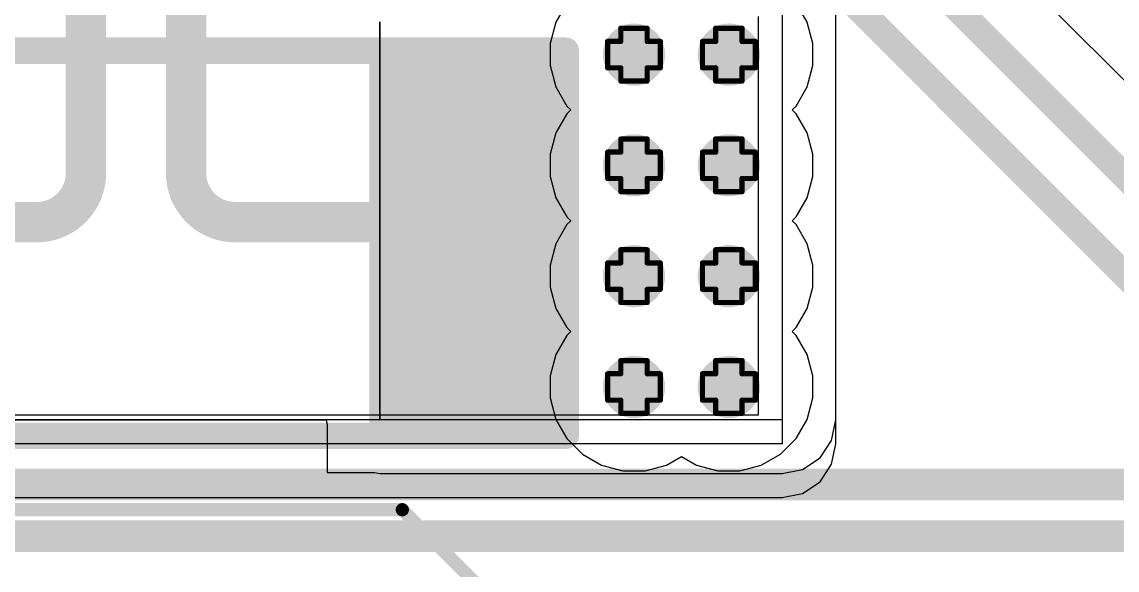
# Model space of a CAD drawing. Header units: inches. Extents: x -5 to 501, y -9 to 81.
# Drawn here: x 75.08 to 85.63, y 10.11 to 15.39 of the extents above; entities that cross this region are included whole.
import ezdxf

# ---------------------------------------------------------------- set-up
doc = ezdxf.new("R2010")
doc.units = ezdxf.units.IN
for name, color, linetype in [('Bottom Layer', 5, 'Continuous'), ('Drill Drawing', 1, 'Continuous'), ('Ground', 16, 'Continuous'), ('Power', 76, 'Continuous'), ('Top Layer', 1, 'Continuous'), ('Top Overlay', 2, 'Continuous'), ('Top Paste', 8, 'Continuous'), ('Top Solder', 216, 'Continuous'), ('Via Holes', 16, 'Continuous')]:
    doc.layers.add(name, color=color, linetype=linetype)

msp = doc.modelspace()

# ---------------------------------------------------------------- hatches: boundary and pattern name
at = {"layer": 'Bottom Layer'}
h = msp.add_hatch(color=5, dxfattribs=at)
edge = h.paths.add_edge_path()
edge.add_arc((80.972, 15.075), 0.3, 0, 360)
h = msp.add_hatch(color=5, dxfattribs=at)
edge = h.paths.add_edge_path()
edge.add_arc((81.886, 15.075), 0.3, 0, 360)
h = msp.add_hatch(color=5, dxfattribs=at)
edge = h.paths.add_edge_path()
edge.add_arc((80.972, 14.009), 0.3, 0, 360)
h = msp.add_hatch(color=5, dxfattribs=at)
edge = h.paths.add_edge_path()
edge.add_arc((81.886, 14.009), 0.3, 0, 360)
h = msp.add_hatch(color=5, dxfattribs=at)
edge = h.paths.add_edge_path()
edge.add_arc((80.972, 12.942), 0.3, 0, 360)
h = msp.add_hatch(color=5, dxfattribs=at)
edge = h.paths.add_edge_path()
edge.add_arc((81.886, 12.942), 0.3, 0, 360)
h = msp.add_hatch(color=5, dxfattribs=at)
edge = h.paths.add_edge_path()
edge.add_arc((80.972, 11.875), 0.3, 0, 360)
h = msp.add_hatch(color=5, dxfattribs=at)
edge = h.paths.add_edge_path()
edge.add_arc((81.886, 11.875), 0.3, 0, 360)
at = {"layer": 'Ground'}
h = msp.add_hatch(color=16, dxfattribs=at)
edge = h.paths.add_edge_path()
edge.add_arc((80.972, 15.075), 0.3, 0, 360)
h = msp.add_hatch(color=16, dxfattribs=at)
edge = h.paths.add_edge_path()
edge.add_arc((81.886, 15.075), 0.3, 0, 360)
h = msp.add_hatch(color=16, dxfattribs=at)
edge = h.paths.add_edge_path()
edge.add_arc((80.972, 14.009), 0.3, 0, 360)
h = msp.add_hatch(color=16, dxfattribs=at)
edge = h.paths.add_edge_path()
edge.add_arc((81.886, 14.009), 0.3, 0, 360)
h = msp.add_hatch(color=16, dxfattribs=at)
edge = h.paths.add_edge_path()
edge.add_arc((80.972, 12.942), 0.3, 0, 360)
h = msp.add_hatch(color=16, dxfattribs=at)
edge = h.paths.add_edge_path()
edge.add_arc((81.886, 12.942), 0.3, 0, 360)
h = msp.add_hatch(color=16, dxfattribs=at)
edge = h.paths.add_edge_path()
edge.add_arc((80.972, 11.875), 0.3, 0, 360)
h = msp.add_hatch(color=16, dxfattribs=at)
edge = h.paths.add_edge_path()
edge.add_arc((81.886, 11.875), 0.3, 0, 360)
at = {"layer": 'Power'}
h = msp.add_hatch(color=76, dxfattribs=at)
edge = h.paths.add_edge_path()
edge.add_arc((80.972, 15.075), 0.3, 0, 360)
h = msp.add_hatch(color=76, dxfattribs=at)
edge = h.paths.add_edge_path()
edge.add_arc((81.886, 15.075), 0.3, 0, 360)
h = msp.add_hatch(color=76, dxfattribs=at)
edge = h.paths.add_edge_path()
edge.add_arc((80.972, 14.009), 0.3, 0, 360)
h = msp.add_hatch(color=76, dxfattribs=at)
edge = h.paths.add_edge_path()
edge.add_arc((81.886, 14.009), 0.3, 0, 360)
h = msp.add_hatch(color=76, dxfattribs=at)
edge = h.paths.add_edge_path()
edge.add_arc((80.972, 12.942), 0.3, 0, 360)
h = msp.add_hatch(color=76, dxfattribs=at)
edge = h.paths.add_edge_path()
edge.add_arc((81.886, 12.942), 0.3, 0, 360)
h = msp.add_hatch(color=76, dxfattribs=at)
edge = h.paths.add_edge_path()
edge.add_arc((80.972, 11.875), 0.3, 0, 360)
h = msp.add_hatch(color=76, dxfattribs=at)
edge = h.paths.add_edge_path()
edge.add_arc((81.886, 11.875), 0.3, 0, 360)
at = {"layer": 'Top Layer'}
h = msp.add_hatch(color=1, dxfattribs=at)
edge = h.paths.add_edge_path()
edge.add_arc((80.972, 15.075), 0.3, 0, 360)
h = msp.add_hatch(color=1, dxfattribs=at)
edge = h.paths.add_edge_path()
edge.add_arc((81.886, 15.075), 0.3, 0, 360)
msp.add_hatch(color=1, dxfattribs=at).paths.add_polyline_path([(80.123, 11.559), (78.523, 11.559), (78.523, 14.959), (80.123, 14.959)])
h = msp.add_hatch(color=1, dxfattribs=at)
edge = h.paths.add_edge_path()
edge.add_arc((80.972, 14.009), 0.3, 0, 360)
h = msp.add_hatch(color=1, dxfattribs=at)
edge = h.paths.add_edge_path()
edge.add_arc((81.886, 14.009), 0.3, 0, 360)
h = msp.add_hatch(color=1, dxfattribs=at)
edge = h.paths.add_edge_path()
edge.add_arc((80.972, 12.942), 0.3, 0, 360)
h = msp.add_hatch(color=1, dxfattribs=at)
edge = h.paths.add_edge_path()
edge.add_arc((81.886, 12.942), 0.3, 0, 360)
h = msp.add_hatch(color=1, dxfattribs=at)
edge = h.paths.add_edge_path()
edge.add_arc((80.972, 11.875), 0.3, 0, 360)
h = msp.add_hatch(color=1, dxfattribs=at)
edge = h.paths.add_edge_path()
edge.add_arc((81.886, 11.875), 0.3, 0, 360)
at = {"layer": 'Top Paste'}
msp.add_hatch(color=8, dxfattribs=at).paths.add_polyline_path([(80.123, 11.559), (78.523, 11.559), (78.523, 14.959), (80.123, 14.959)])
at = {"layer": 'Top Solder'}
msp.add_hatch(color=216, dxfattribs=at).paths.add_polyline_path([(80.225, 11.457), (78.421, 11.457), (78.421, 15.06), (80.225, 15.06)])
at = {"layer": 'Via Holes'}
h = msp.add_hatch(color=7, dxfattribs=at)
edge = h.paths.add_edge_path()
edge.add_arc((80.972, 15.075), 0.15, 0, 360)
h = msp.add_hatch(color=7, dxfattribs=at)
edge = h.paths.add_edge_path()
edge.add_arc((81.886, 15.075), 0.15, 0, 360)
h = msp.add_hatch(color=7, dxfattribs=at)
edge = h.paths.add_edge_path()
edge.add_arc((80.972, 14.009), 0.15, 0, 360)
h = msp.add_hatch(color=7, dxfattribs=at)
edge = h.paths.add_edge_path()
edge.add_arc((81.886, 14.009), 0.15, 0, 360)
h = msp.add_hatch(color=7, dxfattribs=at)
edge = h.paths.add_edge_path()
edge.add_arc((80.972, 12.942), 0.15, 0, 360)
h = msp.add_hatch(color=7, dxfattribs=at)
edge = h.paths.add_edge_path()
edge.add_arc((81.886, 12.942), 0.15, 0, 360)
h = msp.add_hatch(color=7, dxfattribs=at)
edge = h.paths.add_edge_path()
edge.add_arc((80.972, 11.875), 0.15, 0, 360)
h = msp.add_hatch(color=7, dxfattribs=at)
edge = h.paths.add_edge_path()
edge.add_arc((81.886, 11.875), 0.15, 0, 360)

# ---------------------------------------------------------------- linework, layer by layer
at = {"layer": 'Bottom Layer'}
for p, q in [((86.491, 14.029), (82.482, 18.038)), ((82.169, 15.443), (82.169, 11.603)), ((82.169, 11.603), (74.244, 11.603))]:
    msp.add_line(p, q, dxfattribs=at)
for points in [[(82.024, 17.58, 0.254, 0.254, 0), (86.033, 13.571, 0.254, 0.254, 0)], [(81.168, 17.486, 0.254, 0.254, 0), (86.48, 12.174, 0.254, 0.254, 0)], [(73.692, 10.937, 0.305, 0.305, 0), (87.299, 10.937, 0.305, 0.305, 0)], [(73.691, 10.439, 0.305, 0.305, 0), (87.093, 10.439, 0.305, 0.305, 0)]]:
    msp.add_lwpolyline(points, format="xyseb", dxfattribs=at)
at = {"layer": 'Drill Drawing'}
for points in [[(80.845, 15.202, 0.0508, 0.0508, 0), (80.845, 15.329, 0.0508, 0.0508, 0)], [(80.845, 15.329, 0.0508, 0.0508, 0), (81.099, 15.329, 0.0508, 0.0508, 0)], [(81.099, 15.202, 0.0508, 0.0508, 0), (81.099, 15.329, 0.0508, 0.0508, 0)], [(81.759, 15.202, 0.0508, 0.0508, 0), (81.759, 15.329, 0.0508, 0.0508, 0)], [(81.759, 15.329, 0.0508, 0.0508, 0), (82.013, 15.329, 0.0508, 0.0508, 0)], [(82.013, 15.202, 0.0508, 0.0508, 0), (82.013, 15.329, 0.0508, 0.0508, 0)], [(80.718, 14.948, 0.0508, 0.0508, 0), (80.718, 15.202, 0.0508, 0.0508, 0)], [(80.718, 15.202, 0.0508, 0.0508, 0), (80.845, 15.202, 0.0508, 0.0508, 0)], [(81.099, 15.202, 0.0508, 0.0508, 0), (81.226, 15.202, 0.0508, 0.0508, 0)], [(81.226, 14.948, 0.0508, 0.0508, 0), (81.226, 15.202, 0.0508, 0.0508, 0)], [(81.632, 14.948, 0.0508, 0.0508, 0), (81.632, 15.202, 0.0508, 0.0508, 0)], [(81.632, 15.202, 0.0508, 0.0508, 0), (81.759, 15.202, 0.0508, 0.0508, 0)], [(82.013, 15.202, 0.0508, 0.0508, 0), (82.14, 15.202, 0.0508, 0.0508, 0)], [(82.14, 14.948, 0.0508, 0.0508, 0), (82.14, 15.202, 0.0508, 0.0508, 0)], [(80.718, 14.948, 0.0508, 0.0508, 0), (80.845, 14.948, 0.0508, 0.0508, 0)], [(80.845, 14.821, 0.0508, 0.0508, 0), (80.845, 14.948, 0.0508, 0.0508, 0)], [(81.099, 14.948, 0.0508, 0.0508, 0), (81.226, 14.948, 0.0508, 0.0508, 0)], [(81.099, 14.821, 0.0508, 0.0508, 0), (81.099, 14.948, 0.0508, 0.0508, 0)], [(81.632, 14.948, 0.0508, 0.0508, 0), (81.759, 14.948, 0.0508, 0.0508, 0)], [(81.759, 14.821, 0.0508, 0.0508, 0), (81.759, 14.948, 0.0508, 0.0508, 0)], [(82.013, 14.948, 0.0508, 0.0508, 0), (82.14, 14.948, 0.0508, 0.0508, 0)], [(82.013, 14.821, 0.0508, 0.0508, 0), (82.013, 14.948, 0.0508, 0.0508, 0)], [(80.845, 14.821, 0.0508, 0.0508, 0), (81.099, 14.821, 0.0508, 0.0508, 0)], [(81.759, 14.821, 0.0508, 0.0508, 0), (82.013, 14.821, 0.0508, 0.0508, 0)], [(80.845, 14.136, 0.0508, 0.0508, 0), (80.845, 14.263, 0.0508, 0.0508, 0)], [(80.845, 14.263, 0.0508, 0.0508, 0), (81.099, 14.263, 0.0508, 0.0508, 0)], [(81.099, 14.136, 0.0508, 0.0508, 0), (81.099, 14.263, 0.0508, 0.0508, 0)], [(81.759, 14.136, 0.0508, 0.0508, 0), (81.759, 14.263, 0.0508, 0.0508, 0)], [(81.759, 14.263, 0.0508, 0.0508, 0), (82.013, 14.263, 0.0508, 0.0508, 0)], [(82.013, 14.136, 0.0508, 0.0508, 0), (82.013, 14.263, 0.0508, 0.0508, 0)], [(80.718, 13.882, 0.0508, 0.0508, 0), (80.718, 14.136, 0.0508, 0.0508, 0)], [(80.718, 14.136, 0.0508, 0.0508, 0), (80.845, 14.136, 0.0508, 0.0508, 0)], [(81.099, 14.136, 0.0508, 0.0508, 0), (81.226, 14.136, 0.0508, 0.0508, 0)], [(81.226, 13.882, 0.0508, 0.0508, 0), (81.226, 14.136, 0.0508, 0.0508, 0)], [(81.632, 13.882, 0.0508, 0.0508, 0), (81.632, 14.136, 0.0508, 0.0508, 0)], [(81.632, 14.136, 0.0508, 0.0508, 0), (81.759, 14.136, 0.0508, 0.0508, 0)], [(82.013, 14.136, 0.0508, 0.0508, 0), (82.14, 14.136, 0.0508, 0.0508, 0)], [(82.14, 13.882, 0.0508, 0.0508, 0), (82.14, 14.136, 0.0508, 0.0508, 0)], [(80.718, 13.882, 0.0508, 0.0508, 0), (80.845, 13.882, 0.0508, 0.0508, 0)], [(80.845, 13.755, 0.0508, 0.0508, 0), (80.845, 13.882, 0.0508, 0.0508, 0)], [(81.099, 13.882, 0.0508, 0.0508, 0), (81.226, 13.882, 0.0508, 0.0508, 0)], [(81.099, 13.755, 0.0508, 0.0508, 0), (81.099, 13.882, 0.0508, 0.0508, 0)], [(81.632, 13.882, 0.0508, 0.0508, 0), (81.759, 13.882, 0.0508, 0.0508, 0)], [(81.759, 13.755, 0.0508, 0.0508, 0), (81.759, 13.882, 0.0508, 0.0508, 0)], [(82.013, 13.882, 0.0508, 0.0508, 0), (82.14, 13.882, 0.0508, 0.0508, 0)], [(82.013, 13.755, 0.0508, 0.0508, 0), (82.013, 13.882, 0.0508, 0.0508, 0)], [(80.845, 13.755, 0.0508, 0.0508, 0), (81.099, 13.755, 0.0508, 0.0508, 0)], [(81.759, 13.755, 0.0508, 0.0508, 0), (82.013, 13.755, 0.0508, 0.0508, 0)], [(80.845, 13.069, 0.0508, 0.0508, 0), (80.845, 13.196, 0.0508, 0.0508, 0)], [(80.845, 13.196, 0.0508, 0.0508, 0), (81.099, 13.196, 0.0508, 0.0508, 0)], [(81.099, 13.069, 0.0508, 0.0508, 0), (81.099, 13.196, 0.0508, 0.0508, 0)], [(81.759, 13.069, 0.0508, 0.0508, 0), (81.759, 13.196, 0.0508, 0.0508, 0)], [(81.759, 13.196, 0.0508, 0.0508, 0), (82.013, 13.196, 0.0508, 0.0508, 0)], [(82.013, 13.069, 0.0508, 0.0508, 0), (82.013, 13.196, 0.0508, 0.0508, 0)], [(80.718, 12.815, 0.0508, 0.0508, 0), (80.718, 13.069, 0.0508, 0.0508, 0)], [(80.718, 13.069, 0.0508, 0.0508, 0), (80.845, 13.069, 0.0508, 0.0508, 0)], [(81.099, 13.069, 0.0508, 0.0508, 0), (81.226, 13.069, 0.0508, 0.0508, 0)], [(81.226, 12.815, 0.0508, 0.0508, 0), (81.226, 13.069, 0.0508, 0.0508, 0)], [(81.632, 12.815, 0.0508, 0.0508, 0), (81.632, 13.069, 0.0508, 0.0508, 0)], [(81.632, 13.069, 0.0508, 0.0508, 0), (81.759, 13.069, 0.0508, 0.0508, 0)], [(82.013, 13.069, 0.0508, 0.0508, 0), (82.14, 13.069, 0.0508, 0.0508, 0)], [(82.14, 12.815, 0.0508, 0.0508, 0), (82.14, 13.069, 0.0508, 0.0508, 0)], [(80.718, 12.815, 0.0508, 0.0508, 0), (80.845, 12.815, 0.0508, 0.0508, 0)], [(80.845, 12.688, 0.0508, 0.0508, 0), (80.845, 12.815, 0.0508, 0.0508, 0)], [(81.099, 12.815, 0.0508, 0.0508, 0), (81.226, 12.815, 0.0508, 0.0508, 0)], [(81.099, 12.688, 0.0508, 0.0508, 0), (81.099, 12.815, 0.0508, 0.0508, 0)], [(81.632, 12.815, 0.0508, 0.0508, 0), (81.759, 12.815, 0.0508, 0.0508, 0)], [(81.759, 12.688, 0.0508, 0.0508, 0), (81.759, 12.815, 0.0508, 0.0508, 0)], [(82.013, 12.815, 0.0508, 0.0508, 0), (82.14, 12.815, 0.0508, 0.0508, 0)], [(82.013, 12.688, 0.0508, 0.0508, 0), (82.013, 12.815, 0.0508, 0.0508, 0)], [(80.845, 12.688, 0.0508, 0.0508, 0), (81.099, 12.688, 0.0508, 0.0508, 0)], [(81.759, 12.688, 0.0508, 0.0508, 0), (82.013, 12.688, 0.0508, 0.0508, 0)], [(80.845, 12.002, 0.0508, 0.0508, 0), (80.845, 12.129, 0.0508, 0.0508, 0)], [(80.845, 12.129, 0.0508, 0.0508, 0), (81.099, 12.129, 0.0508, 0.0508, 0)], [(81.099, 12.002, 0.0508, 0.0508, 0), (81.099, 12.129, 0.0508, 0.0508, 0)], [(81.759, 12.002, 0.0508, 0.0508, 0), (81.759, 12.129, 0.0508, 0.0508, 0)], [(81.759, 12.129, 0.0508, 0.0508, 0), (82.013, 12.129, 0.0508, 0.0508, 0)], [(82.013, 12.002, 0.0508, 0.0508, 0), (82.013, 12.129, 0.0508, 0.0508, 0)], [(80.718, 11.748, 0.0508, 0.0508, 0), (80.718, 12.002, 0.0508, 0.0508, 0)], [(80.718, 12.002, 0.0508, 0.0508, 0), (80.845, 12.002, 0.0508, 0.0508, 0)], [(81.099, 12.002, 0.0508, 0.0508, 0), (81.226, 12.002, 0.0508, 0.0508, 0)], [(81.226, 11.748, 0.0508, 0.0508, 0), (81.226, 12.002, 0.0508, 0.0508, 0)], [(81.632, 11.748, 0.0508, 0.0508, 0), (81.632, 12.002, 0.0508, 0.0508, 0)], [(81.632, 12.002, 0.0508, 0.0508, 0), (81.759, 12.002, 0.0508, 0.0508, 0)], [(82.013, 12.002, 0.0508, 0.0508, 0), (82.14, 12.002, 0.0508, 0.0508, 0)], [(82.14, 11.748, 0.0508, 0.0508, 0), (82.14, 12.002, 0.0508, 0.0508, 0)], [(80.718, 11.748, 0.0508, 0.0508, 0), (80.845, 11.748, 0.0508, 0.0508, 0)], [(80.845, 11.621, 0.0508, 0.0508, 0), (80.845, 11.748, 0.0508, 0.0508, 0)], [(81.099, 11.748, 0.0508, 0.0508, 0), (81.226, 11.748, 0.0508, 0.0508, 0)], [(81.099, 11.621, 0.0508, 0.0508, 0), (81.099, 11.748, 0.0508, 0.0508, 0)], [(81.632, 11.748, 0.0508, 0.0508, 0), (81.759, 11.748, 0.0508, 0.0508, 0)], [(81.759, 11.621, 0.0508, 0.0508, 0), (81.759, 11.748, 0.0508, 0.0508, 0)], [(82.013, 11.748, 0.0508, 0.0508, 0), (82.14, 11.748, 0.0508, 0.0508, 0)], [(82.013, 11.621, 0.0508, 0.0508, 0), (82.013, 11.748, 0.0508, 0.0508, 0)], [(80.845, 11.621, 0.0508, 0.0508, 0), (81.099, 11.621, 0.0508, 0.0508, 0)], [(81.759, 11.621, 0.0508, 0.0508, 0), (82.013, 11.621, 0.0508, 0.0508, 0)]]:
    msp.add_lwpolyline(points, format="xyseb", dxfattribs=at)
for points in [[(80.832, 15.329, 0.0254, 0.0254, 1), (80.857, 15.329, 0.0254, 0.0254, 1)], [(80.832, 15.329, 0.0254, 0.0254, 1), (80.857, 15.329, 0.0254, 0.0254, 1)], [(81.086, 15.329, 0.0254, 0.0254, 1), (81.111, 15.329, 0.0254, 0.0254, 1)], [(81.086, 15.329, 0.0254, 0.0254, 1), (81.111, 15.329, 0.0254, 0.0254, 1)], [(81.746, 15.329, 0.0254, 0.0254, 1), (81.772, 15.329, 0.0254, 0.0254, 1)], [(81.746, 15.329, 0.0254, 0.0254, 1), (81.772, 15.329, 0.0254, 0.0254, 1)], [(82, 15.329, 0.0254, 0.0254, 1), (82.026, 15.329, 0.0254, 0.0254, 1)], [(82, 15.329, 0.0254, 0.0254, 1), (82.026, 15.329, 0.0254, 0.0254, 1)], [(80.705, 15.202, 0.0254, 0.0254, 1), (80.73, 15.202, 0.0254, 0.0254, 1)], [(80.705, 15.202, 0.0254, 0.0254, 1), (80.73, 15.202, 0.0254, 0.0254, 1)], [(80.832, 15.202, 0.0254, 0.0254, 1), (80.857, 15.202, 0.0254, 0.0254, 1)], [(80.832, 15.202, 0.0254, 0.0254, 1), (80.857, 15.202, 0.0254, 0.0254, 1)], [(81.086, 15.202, 0.0254, 0.0254, 1), (81.111, 15.202, 0.0254, 0.0254, 1)], [(81.086, 15.202, 0.0254, 0.0254, 1), (81.111, 15.202, 0.0254, 0.0254, 1)], [(81.213, 15.202, 0.0254, 0.0254, 1), (81.238, 15.202, 0.0254, 0.0254, 1)], [(81.213, 15.202, 0.0254, 0.0254, 1), (81.238, 15.202, 0.0254, 0.0254, 1)], [(81.619, 15.202, 0.0254, 0.0254, 1), (81.645, 15.202, 0.0254, 0.0254, 1)], [(81.619, 15.202, 0.0254, 0.0254, 1), (81.645, 15.202, 0.0254, 0.0254, 1)], [(81.746, 15.202, 0.0254, 0.0254, 1), (81.772, 15.202, 0.0254, 0.0254, 1)], [(81.746, 15.202, 0.0254, 0.0254, 1), (81.772, 15.202, 0.0254, 0.0254, 1)], [(82, 15.202, 0.0254, 0.0254, 1), (82.026, 15.202, 0.0254, 0.0254, 1)], [(82, 15.202, 0.0254, 0.0254, 1), (82.026, 15.202, 0.0254, 0.0254, 1)], [(82.127, 15.202, 0.0254, 0.0254, 1), (82.153, 15.202, 0.0254, 0.0254, 1)], [(82.127, 15.202, 0.0254, 0.0254, 1), (82.153, 15.202, 0.0254, 0.0254, 1)], [(80.705, 14.948, 0.0254, 0.0254, 1), (80.73, 14.948, 0.0254, 0.0254, 1)], [(80.705, 14.948, 0.0254, 0.0254, 1), (80.73, 14.948, 0.0254, 0.0254, 1)], [(80.832, 14.948, 0.0254, 0.0254, 1), (80.857, 14.948, 0.0254, 0.0254, 1)], [(80.832, 14.948, 0.0254, 0.0254, 1), (80.857, 14.948, 0.0254, 0.0254, 1)], [(81.086, 14.948, 0.0254, 0.0254, 1), (81.111, 14.948, 0.0254, 0.0254, 1)], [(81.086, 14.948, 0.0254, 0.0254, 1), (81.111, 14.948, 0.0254, 0.0254, 1)], [(81.213, 14.948, 0.0254, 0.0254, 1), (81.238, 14.948, 0.0254, 0.0254, 1)], [(81.213, 14.948, 0.0254, 0.0254, 1), (81.238, 14.948, 0.0254, 0.0254, 1)], [(81.619, 14.948, 0.0254, 0.0254, 1), (81.645, 14.948, 0.0254, 0.0254, 1)], [(81.619, 14.948, 0.0254, 0.0254, 1), (81.645, 14.948, 0.0254, 0.0254, 1)], [(81.746, 14.948, 0.0254, 0.0254, 1), (81.772, 14.948, 0.0254, 0.0254, 1)], [(81.746, 14.948, 0.0254, 0.0254, 1), (81.772, 14.948, 0.0254, 0.0254, 1)], [(82, 14.948, 0.0254, 0.0254, 1), (82.026, 14.948, 0.0254, 0.0254, 1)], [(82, 14.948, 0.0254, 0.0254, 1), (82.026, 14.948, 0.0254, 0.0254, 1)], [(82.127, 14.948, 0.0254, 0.0254, 1), (82.153, 14.948, 0.0254, 0.0254, 1)], [(82.127, 14.948, 0.0254, 0.0254, 1), (82.153, 14.948, 0.0254, 0.0254, 1)], [(80.832, 14.821, 0.0254, 0.0254, 1), (80.857, 14.821, 0.0254, 0.0254, 1)], [(80.832, 14.821, 0.0254, 0.0254, 1), (80.857, 14.821, 0.0254, 0.0254, 1)], [(81.086, 14.821, 0.0254, 0.0254, 1), (81.111, 14.821, 0.0254, 0.0254, 1)], [(81.086, 14.821, 0.0254, 0.0254, 1), (81.111, 14.821, 0.0254, 0.0254, 1)], [(81.746, 14.821, 0.0254, 0.0254, 1), (81.772, 14.821, 0.0254, 0.0254, 1)], [(81.746, 14.821, 0.0254, 0.0254, 1), (81.772, 14.821, 0.0254, 0.0254, 1)], [(82, 14.821, 0.0254, 0.0254, 1), (82.026, 14.821, 0.0254, 0.0254, 1)], [(82, 14.821, 0.0254, 0.0254, 1), (82.026, 14.821, 0.0254, 0.0254, 1)], [(80.832, 14.263, 0.0254, 0.0254, 1), (80.857, 14.263, 0.0254, 0.0254, 1)], [(80.832, 14.263, 0.0254, 0.0254, 1), (80.857, 14.263, 0.0254, 0.0254, 1)], [(81.086, 14.263, 0.0254, 0.0254, 1), (81.111, 14.263, 0.0254, 0.0254, 1)], [(81.086, 14.263, 0.0254, 0.0254, 1), (81.111, 14.263, 0.0254, 0.0254, 1)], [(81.746, 14.263, 0.0254, 0.0254, 1), (81.772, 14.263, 0.0254, 0.0254, 1)], [(81.746, 14.263, 0.0254, 0.0254, 1), (81.772, 14.263, 0.0254, 0.0254, 1)], [(82, 14.263, 0.0254, 0.0254, 1), (82.026, 14.263, 0.0254, 0.0254, 1)], [(82, 14.263, 0.0254, 0.0254, 1), (82.026, 14.263, 0.0254, 0.0254, 1)], [(80.705, 14.136, 0.0254, 0.0254, 1), (80.73, 14.136, 0.0254, 0.0254, 1)], [(80.705, 14.136, 0.0254, 0.0254, 1), (80.73, 14.136, 0.0254, 0.0254, 1)], [(80.832, 14.136, 0.0254, 0.0254, 1), (80.857, 14.136, 0.0254, 0.0254, 1)], [(80.832, 14.136, 0.0254, 0.0254, 1), (80.857, 14.136, 0.0254, 0.0254, 1)], [(81.086, 14.136, 0.0254, 0.0254, 1), (81.111, 14.136, 0.0254, 0.0254, 1)], [(81.086, 14.136, 0.0254, 0.0254, 1), (81.111, 14.136, 0.0254, 0.0254, 1)], [(81.213, 14.136, 0.0254, 0.0254, 1), (81.238, 14.136, 0.0254, 0.0254, 1)], [(81.213, 14.136, 0.0254, 0.0254, 1), (81.238, 14.136, 0.0254, 0.0254, 1)], [(81.619, 14.136, 0.0254, 0.0254, 1), (81.645, 14.136, 0.0254, 0.0254, 1)], [(81.619, 14.136, 0.0254, 0.0254, 1), (81.645, 14.136, 0.0254, 0.0254, 1)], [(81.746, 14.136, 0.0254, 0.0254, 1), (81.772, 14.136, 0.0254, 0.0254, 1)], [(81.746, 14.136, 0.0254, 0.0254, 1), (81.772, 14.136, 0.0254, 0.0254, 1)], [(82, 14.136, 0.0254, 0.0254, 1), (82.026, 14.136, 0.0254, 0.0254, 1)], [(82, 14.136, 0.0254, 0.0254, 1), (82.026, 14.136, 0.0254, 0.0254, 1)], [(82.127, 14.136, 0.0254, 0.0254, 1), (82.153, 14.136, 0.0254, 0.0254, 1)], [(82.127, 14.136, 0.0254, 0.0254, 1), (82.153, 14.136, 0.0254, 0.0254, 1)], [(80.705, 13.882, 0.0254, 0.0254, 1), (80.73, 13.882, 0.0254, 0.0254, 1)], [(80.705, 13.882, 0.0254, 0.0254, 1), (80.73, 13.882, 0.0254, 0.0254, 1)], [(80.832, 13.882, 0.0254, 0.0254, 1), (80.857, 13.882, 0.0254, 0.0254, 1)], [(80.832, 13.882, 0.0254, 0.0254, 1), (80.857, 13.882, 0.0254, 0.0254, 1)], [(81.086, 13.882, 0.0254, 0.0254, 1), (81.111, 13.882, 0.0254, 0.0254, 1)], [(81.086, 13.882, 0.0254, 0.0254, 1), (81.111, 13.882, 0.0254, 0.0254, 1)], [(81.213, 13.882, 0.0254, 0.0254, 1), (81.238, 13.882, 0.0254, 0.0254, 1)], [(81.213, 13.882, 0.0254, 0.0254, 1), (81.238, 13.882, 0.0254, 0.0254, 1)], [(81.619, 13.882, 0.0254, 0.0254, 1), (81.645, 13.882, 0.0254, 0.0254, 1)], [(81.619, 13.882, 0.0254, 0.0254, 1), (81.645, 13.882, 0.0254, 0.0254, 1)], [(81.746, 13.882, 0.0254, 0.0254, 1), (81.772, 13.882, 0.0254, 0.0254, 1)], [(81.746, 13.882, 0.0254, 0.0254, 1), (81.772, 13.882, 0.0254, 0.0254, 1)], [(82, 13.882, 0.0254, 0.0254, 1), (82.026, 13.882, 0.0254, 0.0254, 1)], [(82, 13.882, 0.0254, 0.0254, 1), (82.026, 13.882, 0.0254, 0.0254, 1)], [(82.127, 13.882, 0.0254, 0.0254, 1), (82.153, 13.882, 0.0254, 0.0254, 1)], [(82.127, 13.882, 0.0254, 0.0254, 1), (82.153, 13.882, 0.0254, 0.0254, 1)], [(80.832, 13.755, 0.0254, 0.0254, 1), (80.857, 13.755, 0.0254, 0.0254, 1)], [(80.832, 13.755, 0.0254, 0.0254, 1), (80.857, 13.755, 0.0254, 0.0254, 1)], [(81.086, 13.755, 0.0254, 0.0254, 1), (81.111, 13.755, 0.0254, 0.0254, 1)], [(81.086, 13.755, 0.0254, 0.0254, 1), (81.111, 13.755, 0.0254, 0.0254, 1)], [(81.746, 13.755, 0.0254, 0.0254, 1), (81.772, 13.755, 0.0254, 0.0254, 1)], [(81.746, 13.755, 0.0254, 0.0254, 1), (81.772, 13.755, 0.0254, 0.0254, 1)], [(82, 13.755, 0.0254, 0.0254, 1), (82.026, 13.755, 0.0254, 0.0254, 1)], [(82, 13.755, 0.0254, 0.0254, 1), (82.026, 13.755, 0.0254, 0.0254, 1)], [(80.832, 13.196, 0.0254, 0.0254, 1), (80.857, 13.196, 0.0254, 0.0254, 1)], [(80.832, 13.196, 0.0254, 0.0254, 1), (80.857, 13.196, 0.0254, 0.0254, 1)], [(81.086, 13.196, 0.0254, 0.0254, 1), (81.111, 13.196, 0.0254, 0.0254, 1)], [(81.086, 13.196, 0.0254, 0.0254, 1), (81.111, 13.196, 0.0254, 0.0254, 1)], [(81.746, 13.196, 0.0254, 0.0254, 1), (81.772, 13.196, 0.0254, 0.0254, 1)], [(81.746, 13.196, 0.0254, 0.0254, 1), (81.772, 13.196, 0.0254, 0.0254, 1)], [(82, 13.196, 0.0254, 0.0254, 1), (82.026, 13.196, 0.0254, 0.0254, 1)], [(82, 13.196, 0.0254, 0.0254, 1), (82.026, 13.196, 0.0254, 0.0254, 1)], [(80.705, 13.069, 0.0254, 0.0254, 1), (80.73, 13.069, 0.0254, 0.0254, 1)], [(80.705, 13.069, 0.0254, 0.0254, 1), (80.73, 13.069, 0.0254, 0.0254, 1)], [(80.832, 13.069, 0.0254, 0.0254, 1), (80.857, 13.069, 0.0254, 0.0254, 1)], [(80.832, 13.069, 0.0254, 0.0254, 1), (80.857, 13.069, 0.0254, 0.0254, 1)], [(81.086, 13.069, 0.0254, 0.0254, 1), (81.111, 13.069, 0.0254, 0.0254, 1)], [(81.086, 13.069, 0.0254, 0.0254, 1), (81.111, 13.069, 0.0254, 0.0254, 1)], [(81.213, 13.069, 0.0254, 0.0254, 1), (81.238, 13.069, 0.0254, 0.0254, 1)], [(81.213, 13.069, 0.0254, 0.0254, 1), (81.238, 13.069, 0.0254, 0.0254, 1)], [(81.619, 13.069, 0.0254, 0.0254, 1), (81.645, 13.069, 0.0254, 0.0254, 1)], [(81.619, 13.069, 0.0254, 0.0254, 1), (81.645, 13.069, 0.0254, 0.0254, 1)], [(81.746, 13.069, 0.0254, 0.0254, 1), (81.772, 13.069, 0.0254, 0.0254, 1)], [(81.746, 13.069, 0.0254, 0.0254, 1), (81.772, 13.069, 0.0254, 0.0254, 1)], [(82, 13.069, 0.0254, 0.0254, 1), (82.026, 13.069, 0.0254, 0.0254, 1)], [(82, 13.069, 0.0254, 0.0254, 1), (82.026, 13.069, 0.0254, 0.0254, 1)], [(82.127, 13.069, 0.0254, 0.0254, 1), (82.153, 13.069, 0.0254, 0.0254, 1)], [(82.127, 13.069, 0.0254, 0.0254, 1), (82.153, 13.069, 0.0254, 0.0254, 1)], [(80.705, 12.815, 0.0254, 0.0254, 1), (80.73, 12.815, 0.0254, 0.0254, 1)], [(80.705, 12.815, 0.0254, 0.0254, 1), (80.73, 12.815, 0.0254, 0.0254, 1)], [(80.832, 12.815, 0.0254, 0.0254, 1), (80.857, 12.815, 0.0254, 0.0254, 1)], [(80.832, 12.815, 0.0254, 0.0254, 1), (80.857, 12.815, 0.0254, 0.0254, 1)], [(81.086, 12.815, 0.0254, 0.0254, 1), (81.111, 12.815, 0.0254, 0.0254, 1)], [(81.086, 12.815, 0.0254, 0.0254, 1), (81.111, 12.815, 0.0254, 0.0254, 1)], [(81.213, 12.815, 0.0254, 0.0254, 1), (81.238, 12.815, 0.0254, 0.0254, 1)], [(81.213, 12.815, 0.0254, 0.0254, 1), (81.238, 12.815, 0.0254, 0.0254, 1)], [(81.619, 12.815, 0.0254, 0.0254, 1), (81.645, 12.815, 0.0254, 0.0254, 1)], [(81.619, 12.815, 0.0254, 0.0254, 1), (81.645, 12.815, 0.0254, 0.0254, 1)], [(81.746, 12.815, 0.0254, 0.0254, 1), (81.772, 12.815, 0.0254, 0.0254, 1)], [(81.746, 12.815, 0.0254, 0.0254, 1), (81.772, 12.815, 0.0254, 0.0254, 1)], [(82, 12.815, 0.0254, 0.0254, 1), (82.026, 12.815, 0.0254, 0.0254, 1)], [(82, 12.815, 0.0254, 0.0254, 1), (82.026, 12.815, 0.0254, 0.0254, 1)], [(82.127, 12.815, 0.0254, 0.0254, 1), (82.153, 12.815, 0.0254, 0.0254, 1)], [(82.127, 12.815, 0.0254, 0.0254, 1), (82.153, 12.815, 0.0254, 0.0254, 1)], [(80.832, 12.688, 0.0254, 0.0254, 1), (80.857, 12.688, 0.0254, 0.0254, 1)], [(80.832, 12.688, 0.0254, 0.0254, 1), (80.857, 12.688, 0.0254, 0.0254, 1)], [(81.086, 12.688, 0.0254, 0.0254, 1), (81.111, 12.688, 0.0254, 0.0254, 1)], [(81.086, 12.688, 0.0254, 0.0254, 1), (81.111, 12.688, 0.0254, 0.0254, 1)], [(81.746, 12.688, 0.0254, 0.0254, 1), (81.772, 12.688, 0.0254, 0.0254, 1)], [(81.746, 12.688, 0.0254, 0.0254, 1), (81.772, 12.688, 0.0254, 0.0254, 1)], [(82, 12.688, 0.0254, 0.0254, 1), (82.026, 12.688, 0.0254, 0.0254, 1)], [(82, 12.688, 0.0254, 0.0254, 1), (82.026, 12.688, 0.0254, 0.0254, 1)], [(80.832, 12.129, 0.0254, 0.0254, 1), (80.857, 12.129, 0.0254, 0.0254, 1)], [(80.832, 12.129, 0.0254, 0.0254, 1), (80.857, 12.129, 0.0254, 0.0254, 1)], [(81.086, 12.129, 0.0254, 0.0254, 1), (81.111, 12.129, 0.0254, 0.0254, 1)], [(81.086, 12.129, 0.0254, 0.0254, 1), (81.111, 12.129, 0.0254, 0.0254, 1)], [(81.746, 12.129, 0.0254, 0.0254, 1), (81.772, 12.129, 0.0254, 0.0254, 1)], [(81.746, 12.129, 0.0254, 0.0254, 1), (81.772, 12.129, 0.0254, 0.0254, 1)], [(82, 12.129, 0.0254, 0.0254, 1), (82.026, 12.129, 0.0254, 0.0254, 1)], [(82, 12.129, 0.0254, 0.0254, 1), (82.026, 12.129, 0.0254, 0.0254, 1)], [(80.705, 12.002, 0.0254, 0.0254, 1), (80.73, 12.002, 0.0254, 0.0254, 1)], [(80.705, 12.002, 0.0254, 0.0254, 1), (80.73, 12.002, 0.0254, 0.0254, 1)], [(80.832, 12.002, 0.0254, 0.0254, 1), (80.857, 12.002, 0.0254, 0.0254, 1)], [(80.832, 12.002, 0.0254, 0.0254, 1), (80.857, 12.002, 0.0254, 0.0254, 1)], [(81.086, 12.002, 0.0254, 0.0254, 1), (81.111, 12.002, 0.0254, 0.0254, 1)], [(81.086, 12.002, 0.0254, 0.0254, 1), (81.111, 12.002, 0.0254, 0.0254, 1)], [(81.213, 12.002, 0.0254, 0.0254, 1), (81.238, 12.002, 0.0254, 0.0254, 1)], [(81.213, 12.002, 0.0254, 0.0254, 1), (81.238, 12.002, 0.0254, 0.0254, 1)], [(81.619, 12.002, 0.0254, 0.0254, 1), (81.645, 12.002, 0.0254, 0.0254, 1)], [(81.619, 12.002, 0.0254, 0.0254, 1), (81.645, 12.002, 0.0254, 0.0254, 1)], [(81.746, 12.002, 0.0254, 0.0254, 1), (81.772, 12.002, 0.0254, 0.0254, 1)], [(81.746, 12.002, 0.0254, 0.0254, 1), (81.772, 12.002, 0.0254, 0.0254, 1)], [(82, 12.002, 0.0254, 0.0254, 1), (82.026, 12.002, 0.0254, 0.0254, 1)], [(82, 12.002, 0.0254, 0.0254, 1), (82.026, 12.002, 0.0254, 0.0254, 1)], [(82.127, 12.002, 0.0254, 0.0254, 1), (82.153, 12.002, 0.0254, 0.0254, 1)], [(82.127, 12.002, 0.0254, 0.0254, 1), (82.153, 12.002, 0.0254, 0.0254, 1)], [(80.705, 11.748, 0.0254, 0.0254, 1), (80.73, 11.748, 0.0254, 0.0254, 1)], [(80.705, 11.748, 0.0254, 0.0254, 1), (80.73, 11.748, 0.0254, 0.0254, 1)], [(80.832, 11.748, 0.0254, 0.0254, 1), (80.857, 11.748, 0.0254, 0.0254, 1)], [(80.832, 11.748, 0.0254, 0.0254, 1), (80.857, 11.748, 0.0254, 0.0254, 1)], [(81.086, 11.748, 0.0254, 0.0254, 1), (81.111, 11.748, 0.0254, 0.0254, 1)], [(81.086, 11.748, 0.0254, 0.0254, 1), (81.111, 11.748, 0.0254, 0.0254, 1)], [(81.213, 11.748, 0.0254, 0.0254, 1), (81.238, 11.748, 0.0254, 0.0254, 1)], [(81.213, 11.748, 0.0254, 0.0254, 1), (81.238, 11.748, 0.0254, 0.0254, 1)], [(81.619, 11.748, 0.0254, 0.0254, 1), (81.645, 11.748, 0.0254, 0.0254, 1)], [(81.619, 11.748, 0.0254, 0.0254, 1), (81.645, 11.748, 0.0254, 0.0254, 1)], [(81.746, 11.748, 0.0254, 0.0254, 1), (81.772, 11.748, 0.0254, 0.0254, 1)], [(81.746, 11.748, 0.0254, 0.0254, 1), (81.772, 11.748, 0.0254, 0.0254, 1)], [(82, 11.748, 0.0254, 0.0254, 1), (82.026, 11.748, 0.0254, 0.0254, 1)], [(82, 11.748, 0.0254, 0.0254, 1), (82.026, 11.748, 0.0254, 0.0254, 1)], [(82.127, 11.748, 0.0254, 0.0254, 1), (82.153, 11.748, 0.0254, 0.0254, 1)], [(82.127, 11.748, 0.0254, 0.0254, 1), (82.153, 11.748, 0.0254, 0.0254, 1)], [(80.832, 11.621, 0.0254, 0.0254, 1), (80.857, 11.621, 0.0254, 0.0254, 1)], [(80.832, 11.621, 0.0254, 0.0254, 1), (80.857, 11.621, 0.0254, 0.0254, 1)], [(81.086, 11.621, 0.0254, 0.0254, 1), (81.111, 11.621, 0.0254, 0.0254, 1)], [(81.086, 11.621, 0.0254, 0.0254, 1), (81.111, 11.621, 0.0254, 0.0254, 1)], [(81.746, 11.621, 0.0254, 0.0254, 1), (81.772, 11.621, 0.0254, 0.0254, 1)], [(81.746, 11.621, 0.0254, 0.0254, 1), (81.772, 11.621, 0.0254, 0.0254, 1)], [(82, 11.621, 0.0254, 0.0254, 1), (82.026, 11.621, 0.0254, 0.0254, 1)], [(82, 11.621, 0.0254, 0.0254, 1), (82.026, 11.621, 0.0254, 0.0254, 1)]]:
    msp.add_lwpolyline(points, format="xyseb", close=True, dxfattribs=at)
at = {"layer": 'Ground'}
for p, q in [((82.398, 23.585), (82.398, 11.328)), ((82.916, 11.328), (82.916, 23.585)), ((82.398, 11.328), (65.989, 11.328)), ((82.876, 11.13), (82.916, 11.328)), ((82.764, 10.962), (82.876, 11.13)), ((82.596, 10.85), (82.764, 10.962)), ((65.989, 10.81), (82.398, 10.81)), ((82.398, 10.81), (82.596, 10.85))]:
    msp.add_line(p, q, dxfattribs=at)
at = {"layer": 'Power'}
for p, q in [((80.325, 15.572), (80.219, 15.387)), ((82.639, 15.387), (82.533, 15.572)), ((80.219, 15.387), (80.164, 15.182)), ((82.694, 15.182), (82.639, 15.387)), ((80.164, 15.182), (80.164, 14.969)), ((82.694, 14.969), (82.694, 15.182)), ((80.164, 14.969), (80.219, 14.764)), ((82.639, 14.764), (82.694, 14.969)), ((80.219, 14.764), (80.325, 14.579)), ((82.533, 14.579), (82.639, 14.764)), ((80.325, 14.579), (80.362, 14.542)), ((82.495, 14.542), (82.533, 14.579)), ((80.325, 14.505), (80.219, 14.321)), ((80.362, 14.542), (80.325, 14.505)), ((82.533, 14.505), (82.495, 14.542)), ((82.639, 14.321), (82.533, 14.505)), ((80.219, 14.321), (80.164, 14.115)), ((82.694, 14.115), (82.639, 14.321)), ((80.164, 14.115), (80.164, 13.902)), ((82.694, 13.902), (82.694, 14.115)), ((80.164, 13.902), (80.219, 13.697)), ((82.639, 13.697), (82.694, 13.902)), ((80.219, 13.697), (80.325, 13.513)), ((82.533, 13.513), (82.639, 13.697)), ((80.325, 13.513), (80.362, 13.475)), ((82.495, 13.475), (82.533, 13.513)), ((80.325, 13.438), (80.219, 13.254)), ((80.362, 13.475), (80.325, 13.438)), ((82.533, 13.438), (82.495, 13.475)), ((82.639, 13.254), (82.533, 13.438)), ((80.219, 13.254), (80.164, 13.048)), ((82.694, 13.048), (82.639, 13.254)), ((80.164, 13.048), (80.164, 12.835)), ((82.694, 12.835), (82.694, 13.048)), ((80.164, 12.835), (80.219, 12.63)), ((82.639, 12.63), (82.694, 12.835)), ((80.219, 12.63), (80.325, 12.446)), ((82.533, 12.446), (82.639, 12.63)), ((80.325, 12.371), (80.219, 12.187)), ((80.325, 12.446), (80.362, 12.408)), ((80.362, 12.408), (80.325, 12.371)), ((82.495, 12.408), (82.533, 12.446)), ((82.533, 12.371), (82.495, 12.408)), ((82.639, 12.187), (82.533, 12.371)), ((80.219, 12.187), (80.164, 11.981)), ((82.694, 11.981), (82.639, 12.187)), ((80.164, 11.981), (80.164, 11.769)), ((82.694, 11.769), (82.694, 11.981)), ((80.164, 11.769), (80.219, 11.563)), ((82.639, 11.563), (82.694, 11.769)), ((80.219, 11.563), (80.325, 11.379)), ((82.533, 11.379), (82.639, 11.563)), ((80.325, 11.379), (80.476, 11.229)), ((82.382, 11.229), (82.533, 11.379)), ((80.476, 11.229), (80.66, 11.122)), ((81.284, 11.122), (81.429, 11.206)), ((81.429, 11.206), (81.574, 11.122)), ((82.198, 11.122), (82.382, 11.229)), ((80.66, 11.122), (80.865, 11.067)), ((81.078, 11.067), (81.284, 11.122)), ((81.574, 11.122), (81.78, 11.067)), ((81.992, 11.067), (82.198, 11.122)), ((80.865, 11.067), (81.078, 11.067)), ((81.78, 11.067), (81.992, 11.067))]:
    msp.add_line(p, q, dxfattribs=at)
at = {"layer": 'Top Layer'}
for p, q in [((78.523, 15.392), (78.523, 11.559)), ((78.523, 11.559), (78.523, 15.392)), ((82.398, 15.392), (82.398, 11.559)), ((82.916, 11.559), (82.916, 15.392)), ((78.523, 11.559), (73.623, 11.559)), ((73.623, 11.559), (78.005, 11.559)), ((78.005, 11.559), (78.015, 11.509)), ((78.015, 11.509), (78.015, 11.051)), ((82.398, 11.559), (78.523, 11.559)), ((82.876, 11.361), (82.916, 11.559)), ((82.764, 11.193), (82.876, 11.361)), ((82.596, 11.08), (82.764, 11.193)), ((82.398, 11.041), (82.596, 11.08)), ((78.015, 11.051), (78.473, 11.051)), ((78.473, 11.051), (78.523, 11.041)), ((78.523, 11.041), (82.398, 11.041))]:
    msp.add_line(p, q, dxfattribs=at)
for points in [[(75.692, 13.934, 0.389, 0.389, 0), (75.692, 16.142, 0.389, 0.389, 0)], [(76.657, 13.934, 0.389, 0.389, 0), (76.657, 16.142, 0.389, 0.389, 0)], [(75.692, 13.934, 0.389, 0.389, -0.414214), (75.22, 13.462, 0.389, 0.389, 0)], [(77.129, 13.462, 0.389, 0.389, -0.414214), (76.657, 13.934, 0.389, 0.389, 0)], [(73.179, 13.462, 0.389, 0.389, 0), (75.22, 13.462, 0.389, 0.389, 0)], [(77.129, 13.462, 0.389, 0.389, 0), (79.171, 13.462, 0.389, 0.389, 0)], [(79.171, 13.462, 0.389, 0.389, -0.414214), (79.374, 13.259, 0.389, 0.389, 0)]]:
    msp.add_lwpolyline(points, format="xyseb", dxfattribs=at)
for points in [[(75.595, 13.934, 0.195, 0.195, 1), (75.789, 13.934, 0.195, 0.195, 1)], [(75.595, 13.934, 0.195, 0.195, 1), (75.789, 13.934, 0.195, 0.195, 1)], [(76.56, 13.934, 0.195, 0.195, 1), (76.755, 13.934, 0.195, 0.195, 1)], [(76.56, 13.934, 0.195, 0.195, 1), (76.755, 13.934, 0.195, 0.195, 1)], [(75.122, 13.462, 0.195, 0.195, 1), (75.317, 13.462, 0.195, 0.195, 1)], [(75.122, 13.462, 0.195, 0.195, 1), (75.317, 13.462, 0.195, 0.195, 1)], [(77.032, 13.462, 0.195, 0.195, 1), (77.227, 13.462, 0.195, 0.195, 1)], [(77.032, 13.462, 0.195, 0.195, 1), (77.227, 13.462, 0.195, 0.195, 1)], [(79.073, 13.462, 0.195, 0.195, 1), (79.268, 13.462, 0.195, 0.195, 1)], [(79.073, 13.462, 0.195, 0.195, 1), (79.268, 13.462, 0.195, 0.195, 1)], [(79.276, 13.259, 0.195, 0.195, 1), (79.471, 13.259, 0.195, 0.195, 1)]]:
    msp.add_lwpolyline(points, format="xyseb", close=True, dxfattribs=at)
at = {"layer": 'Top Overlay'}
for points in [[(71.836, 15.113, 0.254, 0.254, 0), (80.315, 15.113, 0.254, 0.254, 0)], [(80.315, 11.405, 0.254, 0.254, 0), (80.315, 15.113, 0.254, 0.254, 0)], [(71.836, 11.405, 0.254, 0.254, 0), (80.315, 11.405, 0.254, 0.254, 0)], [(70.002, 10.693, 0.127, 0.127, 0), (78.74, 10.693, 0.127, 0.127, 0)], [(78.74, 10.693, 0.127, 0.127, 0), (80.315, 9.119, 0.127, 0.127, 0)]]:
    msp.add_lwpolyline(points, format="xyseb", dxfattribs=at)
for points in [[(80.251, 15.113, 0.127, 0.127, 1), (80.378, 15.113, 0.127, 0.127, 1)], [(80.251, 15.113, 0.127, 0.127, 1), (80.378, 15.113, 0.127, 0.127, 1)], [(80.251, 11.405, 0.127, 0.127, 1), (80.378, 11.405, 0.127, 0.127, 1)], [(80.251, 11.405, 0.127, 0.127, 1), (80.378, 11.405, 0.127, 0.127, 1)], [(78.708, 10.693, 0.0635, 0.0635, 1), (78.772, 10.693, 0.0635, 0.0635, 1)], [(78.708, 10.693, 0.0635, 0.0635, 1), (78.772, 10.693, 0.0635, 0.0635, 1)]]:
    msp.add_lwpolyline(points, format="xyseb", close=True, dxfattribs=at)

doc.saveas('drawing.dxf')
